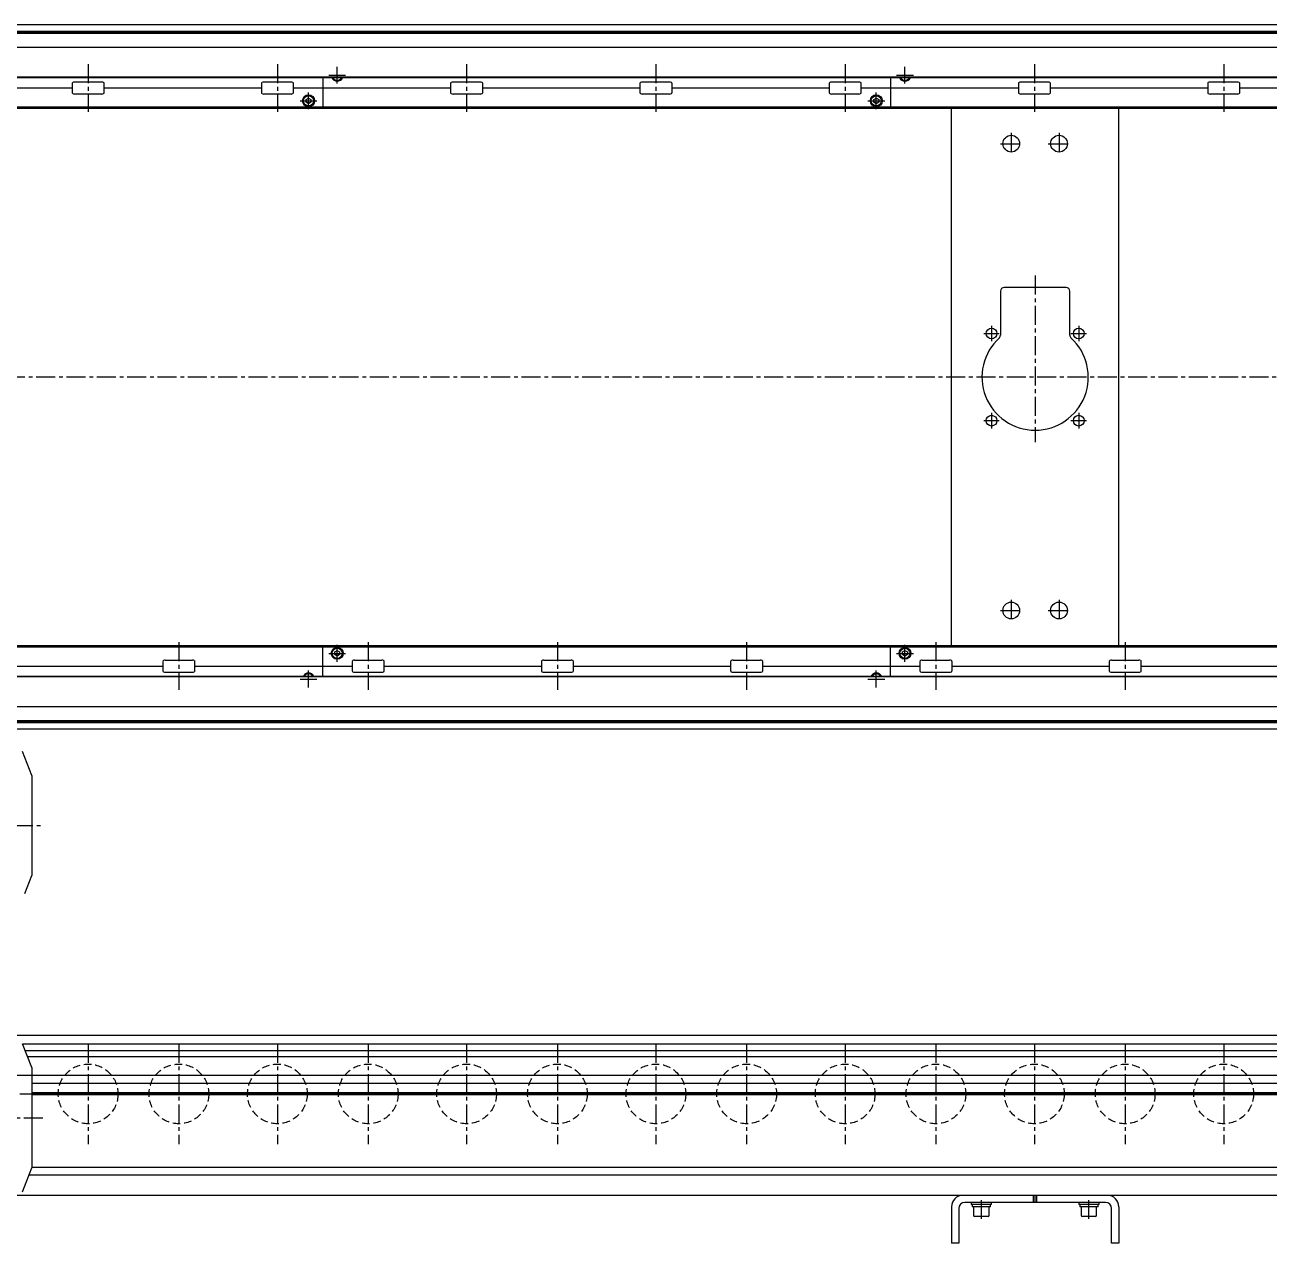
# Model space of a CAD drawing. Extents: x -10 to 3440, y -8 to 1101.
# Drawn here: x 676 to 1718, y 28 to 1048 of the extents above; entities that cross this region are included whole.
import ezdxf

# ---------------------------------------------------------------- set-up
doc = ezdxf.new("R2010")
doc.units = 0
doc.header["$LTSCALE"] = 0.5
doc.linetypes.add('CENTER', pattern=[50.8, 31.75, -6.35, 6.35, -6.35])
doc.linetypes.add('DASHED', pattern=[19.05, 12.7, -6.35])
for name, color, linetype in [('MSM_CENTER', 1, 'CENTER'), ('MSM_CONTINUOUS', 7, 'CONTINUOUS'), ('MSM_DASHED', 4, 'DASHED')]:
    doc.layers.add(name, color=color, linetype=linetype)

msp = doc.modelspace()

# ---------------------------------------------------------------- linework, layer by layer
at = {"layer": 'MSM_CENTER'}
for p, q in [((729.2, 1015.5), (729.2, 975.5)), ((887.7, 1015.5), (887.7, 975.5)), ((937.8, 999.2), (937.8, 1013.3)), ((1046.2, 1015.5), (1046.2, 975.5)), ((1204.7, 1015.5), (1204.7, 975.5)), ((1363.2, 1015.5), (1363.2, 975.5)), ((1413.3, 999.2), (1413.3, 1013.3)), ((1521.7, 1015.5), (1521.7, 975.5)), ((1680.2, 1015.5), (1680.2, 975.5)), ((930.8, 1006.2), (944.8, 1006.2)), ((1406.2, 1006.2), (1420.3, 1006.2)), ((913.8, 977.7), (913.8, 991.8)), ((1389.3, 977.7), (1389.3, 991.8)), ((906.8, 984.8), (920.8, 984.8)), ((1382.2, 984.8), (1396.3, 984.8)), ((1493.2, 948.9), (1511.3, 948.9)), ((1502.3, 957.9), (1502.3, 939.9)), ((1533.2, 948.9), (1551.3, 948.9)), ((1542.3, 957.9), (1542.3, 939.9)), ((1522.3, 838.4), (1522.3, 698.9)), ((1485.8, 796.4), (1485.8, 783.4)), ((1558.8, 796.4), (1558.8, 783.4)), ((1479.2, 789.9), (1492.3, 789.9)), ((1552.2, 789.9), (1565.3, 789.9)), ((2682.9, 753.4), (359.8, 753.4)), ((1485.8, 723.4), (1485.8, 710.4)), ((1558.8, 723.4), (1558.8, 710.4)), ((1479.2, 716.9), (1492.3, 716.9)), ((1552.2, 716.9), (1565.3, 716.9)), ((1502.3, 566.9), (1502.3, 548.9)), ((1542.3, 566.9), (1542.3, 548.9)), ((1493.2, 557.9), (1511.3, 557.9)), ((1533.2, 557.9), (1551.3, 557.9)), ((805.2, 531.3), (805.2, 491.3)), ((930.8, 522), (944.8, 522)), ((937.8, 515), (937.8, 529.1)), ((963.8, 531.3), (963.8, 491.3)), ((1122.2, 531.3), (1122.2, 491.3)), ((1280.7, 531.3), (1280.7, 491.3)), ((1406.2, 522), (1420.3, 522)), ((1413.3, 515), (1413.3, 529.1)), ((1439.2, 531.3), (1439.2, 491.3)), ((1597.7, 531.3), (1597.7, 491.3)), ((906.8, 500.5), (920.8, 500.5)), ((913.8, 493.5), (913.8, 507.5)), ((1382.2, 500.5), (1396.3, 500.5)), ((1389.3, 493.5), (1389.3, 507.5)), ((362.3, 377.8), (692.2, 377.8)), ((729.2, 195), (729.2, 111)), ((805.2, 195), (805.2, 111)), ((887.7, 195), (887.7, 111)), ((963.8, 195), (963.8, 111)), ((1046.2, 195), (1046.2, 111)), ((1122.2, 195), (1122.2, 111)), ((1204.7, 195), (1204.7, 111)), ((1280.7, 195), (1280.7, 111)), ((1363.2, 195), (1363.2, 111)), ((1439.2, 195), (1439.2, 111)), ((1521.7, 195), (1521.7, 111)), ((1597.7, 195), (1597.7, 111)), ((1680.2, 195), (1680.2, 111)), ((367.2, 153), (2673.3, 153)), ((472.2, 133), (692.2, 133)), ((1477.3, 48.4), (1477.3, 64)), ((1567.3, 48.4), (1567.3, 64))]:
    msp.add_line(p, q, dxfattribs=at)
at = {"layer": 'MSM_CONTINUOUS'}
for p, q in [((2672.9, 1048.4), (370.7, 1048.4)), ((2671.2, 1048.3), (372.2, 1048.3)), ((2646.6, 1042.9), (396.9, 1042.9)), ((2646.5, 1042), (397, 1042)), ((2646.6, 1041.2), (396.9, 1041.2)), ((2671.2, 1029.5), (372.2, 1029.5)), ((2671.2, 1004.1), (372.2, 1004.1)), ((2671.2, 1004.5), (422.2, 1004.5)), ((740.7, 1000.5), (717.8, 1000.5)), ((899.2, 1000.5), (876.3, 1000.5)), ((925.8, 1004.1), (925.8, 979.4)), ((937.8, 1003.9), (937.4, 1004.1)), ((938.1, 1004.1), (937.8, 1003.9)), ((1057.7, 1000.5), (1034.8, 1000.5)), ((1216.2, 1000.5), (1193.3, 1000.5)), ((1374.7, 1000.5), (1351.8, 1000.5)), ((1401.3, 1004.1), (1401.3, 979.4)), ((1413.3, 1003.9), (1412.9, 1004.1)), ((1413.6, 1004.1), (1413.3, 1003.9)), ((1533.2, 1000.5), (1510.3, 1000.5)), ((1691.7, 1000.5), (1668.8, 1000.5)), ((715.8, 995.5), (584.2, 995.5)), ((715.8, 999.5), (715.8, 991.5)), ((740.7, 990.5), (717.8, 990.5)), ((742.7, 991.5), (742.7, 999.5)), ((874.3, 995.5), (742.7, 995.5)), ((874.3, 999.5), (874.3, 991.5)), ((899.2, 990.5), (876.3, 990.5)), ((901.2, 991.5), (901.2, 999.5)), ((1032.8, 995.5), (901.2, 995.5)), ((1032.8, 999.5), (1032.8, 991.5)), ((1057.7, 990.5), (1034.8, 990.5)), ((1059.7, 991.5), (1059.7, 999.5)), ((1191.3, 995.5), (1059.7, 995.5)), ((1191.3, 999.5), (1191.3, 991.5)), ((1216.2, 990.5), (1193.3, 990.5)), ((1218.2, 991.5), (1218.2, 999.5)), ((1349.8, 995.5), (1218.2, 995.5)), ((1349.8, 999.5), (1349.8, 991.5)), ((1374.7, 990.5), (1351.8, 990.5)), ((1376.7, 991.5), (1376.7, 999.5)), ((1508.3, 995.5), (1376.7, 995.5)), ((1508.3, 999.5), (1508.3, 991.5)), ((1533.2, 990.5), (1510.3, 990.5)), ((1535.2, 991.5), (1535.2, 999.5)), ((1666.8, 995.5), (1535.2, 995.5)), ((1666.8, 999.5), (1666.8, 991.5)), ((1691.7, 990.5), (1668.8, 990.5)), ((1693.7, 991.5), (1693.7, 999.5)), ((1825.3, 995.5), (1693.7, 995.5)), ((911.8, 985.9), (913.8, 987.1)), ((911.8, 983.6), (911.8, 985.9)), ((913.8, 982.4), (911.8, 983.6)), ((913.8, 987.1), (915.8, 985.9)), ((915.8, 983.6), (913.8, 982.4)), ((915.8, 985.9), (915.8, 983.6)), ((1387.3, 985.9), (1389.3, 987.1)), ((1387.3, 983.6), (1387.3, 985.9)), ((1389.3, 982.4), (1387.3, 983.6)), ((1389.3, 987.1), (1391.3, 985.9)), ((1391.3, 983.6), (1389.3, 982.4)), ((1391.3, 985.9), (1391.3, 983.6)), ((2669.3, 979.4), (450.3, 979.4)), ((2672.9, 978.4), (450.3, 978.4)), ((1452.3, 528.4), (1452.3, 978.4)), ((1592.3, 528.4), (1592.3, 978.4)), ((1493.2, 825.4), (1493.2, 788.5)), ((1548.3, 828.4), (1496.3, 828.4)), ((1551.3, 788.5), (1551.3, 825.4)), ((2672.9, 528.4), (450.3, 528.4)), ((450.3, 527.4), (2669.3, 527.4)), ((925.8, 502.6), (925.8, 527.4)), ((935.8, 523.2), (937.8, 524.4)), ((935.8, 520.9), (935.8, 523.2)), ((937.8, 524.4), (939.8, 523.2)), ((939.8, 523.2), (939.8, 520.9)), ((1401.3, 502.6), (1401.3, 527.4)), ((1411.3, 523.2), (1413.3, 524.4)), ((1411.3, 520.9), (1411.3, 523.2)), ((1413.3, 524.4), (1415.3, 523.2)), ((1415.3, 523.2), (1415.3, 520.9)), ((660.2, 511.3), (791.8, 511.3)), ((791.8, 515.3), (791.8, 507.3)), ((793.8, 516.3), (816.7, 516.3)), ((818.7, 507.3), (818.7, 515.3)), ((818.7, 511.3), (950.3, 511.3)), ((937.8, 519.7), (935.8, 520.9)), ((939.8, 520.9), (937.8, 519.7)), ((950.3, 515.3), (950.3, 507.3)), ((952.3, 516.3), (975.2, 516.3)), ((977.2, 507.3), (977.2, 515.3)), ((977.2, 511.3), (1108.8, 511.3)), ((1108.8, 515.3), (1108.8, 507.3)), ((1110.8, 516.3), (1133.7, 516.3)), ((1135.7, 507.3), (1135.7, 515.3)), ((1135.7, 511.3), (1267.3, 511.3)), ((1267.3, 515.3), (1267.3, 507.3)), ((1269.3, 516.3), (1292.2, 516.3)), ((1294.2, 507.3), (1294.2, 515.3)), ((1294.2, 511.3), (1425.8, 511.3)), ((1413.3, 519.7), (1411.3, 520.9)), ((1415.3, 520.9), (1413.3, 519.7)), ((1425.8, 515.3), (1425.8, 507.3)), ((1427.8, 516.3), (1450.7, 516.3)), ((1452.7, 507.3), (1452.7, 515.3)), ((1452.7, 511.3), (1584.3, 511.3)), ((1584.3, 515.3), (1584.3, 507.3)), ((1586.3, 516.3), (1609.2, 516.3)), ((1611.2, 507.3), (1611.2, 515.3)), ((1611.2, 511.3), (1742.8, 511.3)), ((2671.2, 502.6), (372.2, 502.6)), ((2671.2, 502.2), (422.2, 502.2)), ((793.8, 506.3), (816.7, 506.3)), ((913.4, 502.6), (913.8, 502.9)), ((913.8, 502.9), (914.1, 502.6)), ((952.3, 506.3), (975.2, 506.3)), ((1110.8, 506.3), (1133.7, 506.3)), ((1269.3, 506.3), (1292.2, 506.3)), ((1388.9, 502.6), (1389.3, 502.9)), ((1389.3, 502.9), (1389.6, 502.6)), ((1427.8, 506.3), (1450.7, 506.3)), ((1586.3, 506.3), (1609.2, 506.3)), ((2671.2, 477.2), (372.2, 477.2)), ((2646.6, 465.6), (396.9, 465.6)), ((2646.6, 463.9), (396.9, 463.9)), ((2646.5, 464.7), (397, 464.7)), ((2672.9, 458.4), (370.7, 458.4)), ((2671.2, 458.4), (372.2, 458.4)), ((682.2, 419.7), (674.2, 439.7)), ((682.2, 419.7), (682.2, 335.8)), ((676.3, 320.8), (682.2, 335.8)), ((2671.2, 202), (372.2, 202)), ((682.2, 175), (674.2, 195)), ((2671.2, 194.6), (674.4, 194.6)), ((2555.2, 189), (676.6, 189)), ((2555.2, 184), (678.6, 184)), ((2455.2, 168.3), (667.2, 168.3)), ((682.2, 175), (682.2, 91)), ((2455.2, 161.8), (682.2, 161.8)), ((2455.2, 153.9), (682.2, 153.9)), ((2455.2, 153), (682.2, 153)), ((2455.2, 152.1), (682.2, 152.1)), ((674.2, 71), (682.2, 91)), ((2455.2, 84.8), (679.7, 84.8)), ((2455.2, 91.3), (682.2, 91.3)), ((2672.9, 68), (472.2, 68)), ((1520.8, 62), (1520.8, 68)), ((1522.3, 62), (1522.3, 68)), ((1523.8, 62), (1523.8, 68)), ((1452.3, 58.5), (1452.3, 28)), ((1458.3, 57), (1458.3, 28)), ((1581.3, 62), (1463.3, 62)), ((1468.8, 62), (1468.8, 60.4)), ((1485.8, 60.4), (1468.8, 60.4)), ((1469.6, 60.4), (1469.6, 58.4)), ((1485, 58.4), (1469.6, 58.4)), ((1470.8, 58.4), (1470.8, 51.2)), ((1483.8, 51.2), (1483.8, 58.4)), ((1485, 58.4), (1485, 60.4)), ((1485.8, 60.4), (1485.8, 62)), ((1558.8, 62), (1558.8, 60.4)), ((1575.8, 60.4), (1558.8, 60.4)), ((1559.6, 60.4), (1559.6, 58.4)), ((1575, 58.4), (1559.6, 58.4)), ((1560.8, 58.4), (1560.8, 51.2)), ((1573.8, 51.2), (1573.8, 58.4)), ((1575, 58.4), (1575, 60.4)), ((1575.8, 60.4), (1575.8, 62)), ((1586.3, 28), (1586.3, 57)), ((1592.3, 58.5), (1592.3, 28)), ((1482.9, 50.4), (1471.6, 50.4)), ((1572.9, 50.4), (1561.6, 50.4)), ((1458.3, 28), (1452.3, 28)), ((1592.3, 28), (1586.3, 28))]:
    msp.add_line(p, q, dxfattribs=at)
for centre, radius in [((913.8, 984.8), 5), ((913.8, 984.8), 4.25), ((1389.3, 984.8), 5), ((1389.3, 984.8), 4.25), ((1502.3, 948.9), 7), ((1542.3, 948.9), 7), ((1485.8, 789.9), 4.5), ((1558.8, 789.9), 4.5), ((1485.8, 716.9), 4.5), ((1558.8, 716.9), 4.5), ((1502.3, 557.9), 7), ((1542.3, 557.9), 7), ((937.8, 522), 5), ((937.8, 522), 4.25), ((1413.3, 522), 5), ((1413.3, 522), 4.25)]:
    msp.add_circle(centre, radius, dxfattribs=at)
for centre, radius, start, end in [((717.8, 997.1), 3.41, 89.6687, 115.2454), ((740.7, 997.1), 3.41, 64.7546, 90.3313), ((876.3, 997.1), 3.41, 89.6687, 115.2454), ((899.2, 997.1), 3.41, 64.7546, 90.3313), ((937.8, 1006.2), 5, 204.8346, 335.1654), ((937.8, 1006.2), 4.25, 209.6116, 330.3884), ((1034.8, 997.1), 3.41, 89.6687, 115.2454), ((1057.7, 997.1), 3.41, 64.7546, 90.3313), ((1193.3, 997.1), 3.41, 89.6687, 115.2454), ((1216.2, 997.1), 3.41, 64.7546, 90.3313), ((1351.8, 997.1), 3.41, 89.6687, 115.2454), ((1374.7, 997.1), 3.41, 64.7546, 90.3313), ((1413.3, 1006.2), 5, 204.8346, 335.1654), ((1413.3, 1006.2), 4.25, 209.6116, 330.3884), ((1510.3, 997.1), 3.41, 89.6687, 115.2454), ((1533.2, 997.1), 3.41, 64.7546, 90.3313), ((1668.8, 997.1), 3.41, 89.6687, 115.2454), ((1691.7, 997.1), 3.41, 64.7546, 90.3313), ((716.7, 999.4), 0.882, 115.5328, 172.1027), ((716.7, 991.6), 0.882, 187.8973, 244.4672), ((717.8, 993.9), 3.41, 244.7546, 270.3313), ((740.7, 993.9), 3.41, 269.6687, 295.2454), ((741.8, 999.4), 0.882, 7.8973, 64.4672), ((741.8, 991.6), 0.882, 295.5328, 352.1027), ((875.2, 999.4), 0.882, 115.5328, 172.1027), ((875.2, 991.6), 0.882, 187.8973, 244.4672), ((876.3, 993.9), 3.41, 244.7546, 270.3313), ((899.2, 993.9), 3.41, 269.6687, 295.2454), ((900.3, 999.4), 0.882, 7.8973, 64.4672), ((900.3, 991.6), 0.882, 295.5328, 352.1027), ((1033.7, 999.4), 0.882, 115.5328, 172.1027), ((1033.7, 991.6), 0.882, 187.8973, 244.4672), ((1034.8, 993.9), 3.41, 244.7546, 270.3313), ((1057.7, 993.9), 3.41, 269.6687, 295.2454), ((1058.8, 999.4), 0.882, 7.8973, 64.4672), ((1058.8, 991.6), 0.882, 295.5328, 352.1027), ((1192.2, 999.4), 0.882, 115.5328, 172.1027), ((1192.2, 991.6), 0.882, 187.8973, 244.4672), ((1193.3, 993.9), 3.41, 244.7546, 270.3313), ((1216.2, 993.9), 3.41, 269.6687, 295.2454), ((1217.3, 999.4), 0.882, 7.8973, 64.4672), ((1217.3, 991.6), 0.882, 295.5328, 352.1027), ((1350.7, 999.4), 0.882, 115.5328, 172.1027), ((1350.7, 991.6), 0.882, 187.8973, 244.4672), ((1351.8, 993.9), 3.41, 244.7546, 270.3313), ((1374.7, 993.9), 3.41, 269.6687, 295.2454), ((1375.8, 999.4), 0.882, 7.8973, 64.4672), ((1375.8, 991.6), 0.882, 295.5328, 352.1027), ((1509.2, 999.4), 0.882, 115.5328, 172.1027), ((1509.2, 991.6), 0.882, 187.8973, 244.4672), ((1510.3, 993.9), 3.41, 244.7546, 270.3313), ((1533.2, 993.9), 3.41, 269.6687, 295.2454), ((1534.3, 999.4), 0.882, 7.8973, 64.4672), ((1534.3, 991.6), 0.882, 295.5328, 352.1027), ((1667.7, 999.4), 0.882, 115.5328, 172.1027), ((1667.7, 991.6), 0.882, 187.8973, 244.4672), ((1668.8, 993.9), 3.41, 244.7546, 270.3313), ((1691.7, 993.9), 3.41, 269.6687, 295.2454), ((1692.8, 999.4), 0.882, 7.8973, 64.4672), ((1692.8, 991.6), 0.882, 295.5328, 352.1027), ((1496.3, 825.4), 3, 90, 180), ((1548.3, 825.4), 3, 0, 90), ((1522.3, 753.4), 44.5, 132.3521, 47.6479), ((1490.2, 788.5), 3, 312.3521, 360), ((1554.3, 788.5), 3, 180, 227.6479), ((792.7, 515.2), 0.882, 115.5328, 172.1027), ((793.8, 512.9), 3.41, 89.6687, 115.2454), ((816.7, 512.9), 3.41, 64.7546, 90.3313), ((817.8, 515.2), 0.882, 7.8973, 64.4672), ((951.2, 515.2), 0.882, 115.5328, 172.1027), ((952.3, 512.9), 3.41, 89.6687, 115.2454), ((975.2, 512.9), 3.41, 64.7546, 90.3313), ((976.3, 515.2), 0.882, 7.8973, 64.4672), ((1109.7, 515.2), 0.882, 115.5328, 172.1027), ((1110.8, 512.9), 3.41, 89.6687, 115.2454), ((1133.7, 512.9), 3.41, 64.7546, 90.3313), ((1134.8, 515.2), 0.882, 7.8973, 64.4672), ((1268.2, 515.2), 0.882, 115.5328, 172.1027), ((1269.3, 512.9), 3.41, 89.6687, 115.2454), ((1292.2, 512.9), 3.41, 64.7546, 90.3313), ((1293.3, 515.2), 0.882, 7.8973, 64.4672), ((1426.7, 515.2), 0.882, 115.5328, 172.1027), ((1427.8, 512.9), 3.41, 89.6687, 115.2454), ((1450.7, 512.9), 3.41, 64.7546, 90.3313), ((1451.8, 515.2), 0.882, 7.8973, 64.4672), ((1585.2, 515.2), 0.882, 115.5328, 172.1027), ((1586.3, 512.9), 3.41, 89.6687, 115.2454), ((1609.2, 512.9), 3.41, 64.7546, 90.3313), ((1610.3, 515.2), 0.882, 7.8973, 64.4672), ((792.7, 507.4), 0.882, 187.8973, 244.4672), ((793.8, 509.7), 3.41, 244.7546, 270.3313), ((816.7, 509.7), 3.41, 269.6687, 295.2454), ((817.8, 507.4), 0.882, 295.5328, 352.1027), ((913.8, 500.5), 5, 24.8346, 155.1654), ((913.8, 500.5), 4.25, 29.6116, 150.3884), ((951.2, 507.4), 0.882, 187.8973, 244.4672), ((952.3, 509.7), 3.41, 244.7546, 270.3313), ((975.2, 509.7), 3.41, 269.6687, 295.2454), ((976.3, 507.4), 0.882, 295.5328, 352.1027), ((1109.7, 507.4), 0.882, 187.8973, 244.4672), ((1110.8, 509.7), 3.41, 244.7546, 270.3313), ((1133.7, 509.7), 3.41, 269.6687, 295.2454), ((1134.8, 507.4), 0.882, 295.5328, 352.1027), ((1268.2, 507.4), 0.882, 187.8973, 244.4672), ((1269.3, 509.7), 3.41, 244.7546, 270.3313), ((1292.2, 509.7), 3.41, 269.6687, 295.2454), ((1293.3, 507.4), 0.882, 295.5328, 352.1027), ((1389.3, 500.5), 5, 24.8346, 155.1654), ((1389.3, 500.5), 4.25, 29.6116, 150.3884), ((1426.7, 507.4), 0.882, 187.8973, 244.4672), ((1427.8, 509.7), 3.41, 244.7546, 270.3313), ((1450.7, 509.7), 3.41, 269.6687, 295.2454), ((1451.8, 507.4), 0.882, 295.5328, 352.1027), ((1585.2, 507.4), 0.882, 187.8973, 244.4672), ((1586.3, 509.7), 3.41, 244.7546, 270.3313), ((1609.2, 509.7), 3.41, 269.6687, 295.2454), ((1610.3, 507.4), 0.882, 295.5328, 352.1027), ((1461.8, 58.5), 9.5, 90, 180), ((1582.8, 58.5), 9.5, 0, 90), ((1463.3, 57), 5, 90, 180), ((1581.3, 57), 5, 0, 90), ((1471.6, 51.2), 0.8, 180, 270), ((1482.9, 51.2), 0.8, 270, 0), ((1561.6, 51.2), 0.8, 180, 270), ((1572.9, 51.2), 0.8, 270, 0)]:
    msp.add_arc(centre, radius, start, end, dxfattribs=at)
at = {"layer": 'MSM_DASHED'}
for centre in [(729.2, 153), (805.2, 153), (887.7, 153), (963.8, 153), (1046.2, 153), (1122.2, 153), (1204.7, 153), (1280.7, 153), (1363.2, 153), (1439.2, 153), (1521.7, 153), (1597.7, 153), (1680.2, 153)]:
    msp.add_circle(centre, 25, dxfattribs=at)

doc.saveas('drawing.dxf')
